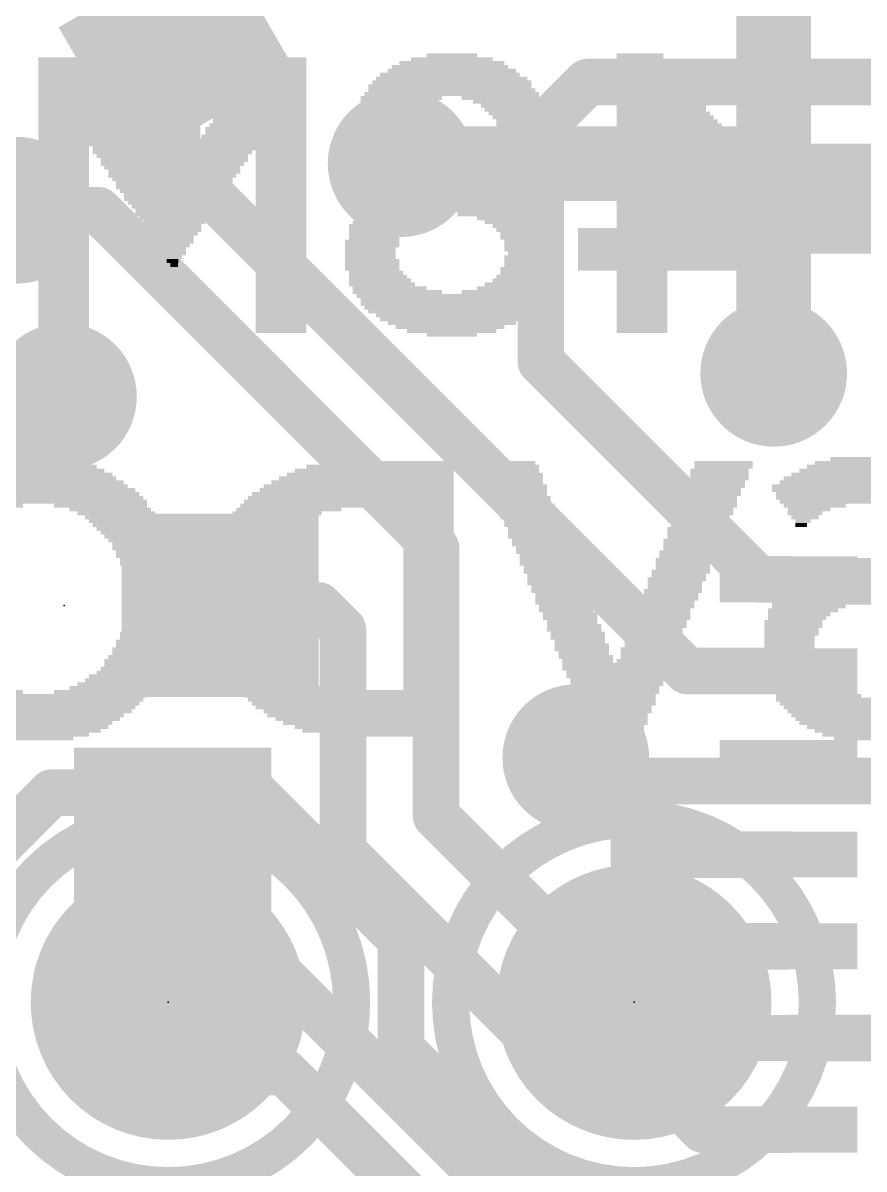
# Model space of a CAD drawing. Extents: x -25.4 to 25.4, y -25.4 to 25.5.
# Drawn here: x -7.65 to -3.06, y 9 to 15.25 of the extents above; entities that cross this region are included whole.
import ezdxf

# ---------------------------------------------------------------- set-up
doc = ezdxf.new("R2010")
doc.units = 0
for name, color, linetype in [('1', 12, 'CONTINUOUS'), ('16', 132, 'CONTINUOUS'), ('18', 110, 'CONTINUOUS'), ('20', 53, 'CONTINUOUS'), ('204', 40, 'CONTINUOUS'), ('22', 6, 'CONTINUOUS'), ('23', 53, 'CONTINUOUS'), ('24', 53, 'CONTINUOUS')]:
    doc.layers.add(name, color=color, linetype=linetype)

# ---------------------------------------------------------------- blocks, each defined once
blk = doc.blocks.new('RECT')
blk.add_solid([(-0.5, -0.5), (0.5, -0.5), (-0.5, 0.5), (0.5, 0.5)])
blk = doc.blocks.new('PIE')
at = {"const_width": 0.5}
blk.add_lwpolyline([(0, -0.25, 1), (0, 0.25, 1), (0, -0.25)], format="xyb", dxfattribs=at)
blk = doc.blocks.new('ROUNDV')
at = {"const_width": 0.5}
blk.add_lwpolyline([(0, -0.25, 1), (0, 0.25, 1), (0, -0.25)], format="xyb", dxfattribs=at)

msp = doc.modelspace()

# ---------------------------------------------------------------- linework, layer by layer
at = {"layer": '1'}
for points, const_width in [([(0, 20.32, 0.4142), (-20.32, 0)], 0.254), ([(-6.7465, 15.1032, 1), (-6.8735, 15.1032)], 0.127), ([(-4.572, 14.986, 1), (-4.572, 14.859)], 0.127), ([(-4.5271, 14.8776, 1), (-4.6169, 14.9674)], 0.127), ([(-4.7625, 14.6685, 1), (-4.8895, 14.6685)], 0.127), ([(-4.8709, 14.7134, 1), (-4.7811, 14.6236)], 0.127), ([(-6.7651, 14.5384, 1), (-6.8549, 14.4486)], 0.127), ([(-6.8735, 14.4935, 1), (-6.7465, 14.4935)], 0.127), ([(-3.2985, 14.351, 1), (-3.2985, 14.224)], 0.127), ([(-2.9396, 14.3324, 1), (-3.0294, 14.2426)], 0.127), ([(-7.6835, 14.2875, 1), (-7.6835, 14.1605)], 0.127), ([(-7.1941, 14.2689, 1), (-7.2839, 14.1791)], 0.127), ([(-7.239, 14.1605, 1), (-7.239, 14.2875)], 0.127), ([(-4.7811, 13.4434, 1), (-4.8709, 13.3536)], 0.127), ([(-4.8895, 13.3985, 1), (-4.7625, 13.3985)], 0.127), ([(-7.3846, 13.1631, 1), (-7.4744, 13.2529)], 0.127), ([(-5.334, 12.3825, 1), (-5.461, 12.3825)], 0.127), ([(-5.4424, 12.3376, 1), (-5.3526, 12.4274)], 0.127), ([(-3.639, 12.275, 1), (-3.639, 12.148)], 0.127), ([(-3.6839, 12.1666, 1), (-3.5941, 12.2564)], 0.127), ([(-3.475, 12.148, 1), (-3.475, 12.275)], 0.127), ([(-6.575, 12.133, 1), (-6.575, 12.006)], 0.127), ([(-5.9921, 12.1144, 1), (-6.0819, 12.0246)], 0.127), ([(-6.037, 12.006, 1), (-6.037, 12.133)], 0.127), ([(-5.842, 11.938, 1), (-5.969, 11.938)], 0.127), ([(-5.9504, 11.8931, 1), (-5.8606, 11.9829)], 0.127), ([(-4.028, 11.775, 1), (-4.028, 11.648)], 0.127), ([(-4.0729, 11.6666, 1), (-3.9831, 11.7564)], 0.127), ([(-3.475, 11.648, 1), (-3.475, 11.775)], 0.127), ([(-4.5906, 11.2844, 1), (-4.6804, 11.1946)], 0.127), ([(-4.445, 11.1125, 1), (-4.572, 11.1125)], 0.127), ([(-4.5534, 11.0676, 1), (-4.4636, 11.1574)], 0.127), ([(-4.4636, 11.0939, 1), (-4.5534, 11.0041)], 0.127), ([(-4.572, 11.049, 1), (-4.445, 11.049)], 0.127), ([(-5.3526, 10.9669, 1), (-5.4424, 10.8771)], 0.127), ([(-6.9646, 10.8644, 1), (-7.0544, 10.7746)], 0.127), ([(-7.0095, 10.883, 1), (-7.0095, 10.756)], 0.127), ([(-6.7641, 10.7746, 1), (-6.8539, 10.8644)], 0.127), ([(-6.809, 10.756, 1), (-6.809, 10.883)], 0.127), ([(-5.461, 10.922, 1), (-5.334, 10.922)], 0.127), ([(-6.8784, 10.8399, 1), (-6.7886, 10.7501)], 0.127), ([(-5.8606, 10.7764, 1), (-5.9504, 10.6866)], 0.127), ([(-4.171, 10.775, 1), (-4.171, 10.648)], 0.127), ([(-4.2159, 10.6666, 1), (-4.1261, 10.7564)], 0.127), ([(-3.475, 10.648, 1), (-3.475, 10.775)], 0.127), ([(-5.969, 10.7315, 1), (-5.842, 10.7315)], 0.127), ([(-4.687, 10.275, 1), (-4.687, 10.148)], 0.127), ([(-4.7319, 10.1666, 1), (-4.6421, 10.2564)], 0.127), ([(-3.475, 10.148, 1), (-3.475, 10.275)], 0.127), ([(-3.475, 9.775, 1), (-3.475, 9.648)], 0.127), ([(-4.826, 9.7155, 1), (-4.826, 9.5885)], 0.127), ([(-4.8709, 9.6071, 1), (-4.7811, 9.6969)], 0.127), ([(-4.3366, 9.6969, 1), (-4.4264, 9.6071)], 0.127), ([(-4.3815, 9.5885, 1), (-4.3815, 9.7155)], 0.127), ([(-3.941, 9.275, 1), (-3.941, 9.148)], 0.127), ([(-3.9859, 9.1666, 1), (-3.8961, 9.2564)], 0.127), ([(-3.475, 9.148, 1), (-3.475, 9.275)], 0.127)]:
    msp.add_lwpolyline(points, format="xyb", dxfattribs=dict(at, const_width=const_width))
at = {"layer": '1', "const_width": 0.254}
for points in [[(-6.81, 14.4935), (-6.81, 15.1032)], [(-4.826, 14.6685), (-4.572, 14.9225)], [(-4.572, 14.9225), (-2.032, 14.9225)], [(-4.826, 13.3985), (-4.826, 14.6685)], [(-4.028, 11.7115), (-6.81, 14.4935)], [(-2.9845, 14.2875), (-3.2985, 14.2875)], [(-2.25, 13.553), (-2.9845, 14.2875)], [(-7.239, 14.224), (-7.6835, 14.224)], [(-7.239, 14.224), (-5.3975, 12.3825)], [(-3.639, 12.2115), (-4.826, 13.3985)], [(-8.275, 12.3625), (-7.4295, 13.208)], [(-5.3975, 12.3825), (-5.3975, 10.922)], [(-3.475, 12.2115), (-3.639, 12.2115)], [(-6.037, 12.0695), (-6.575, 12.0695)], [(-5.9055, 11.938), (-6.037, 12.0695)], [(-5.9055, 11.938), (-5.9055, 10.7315)], [(-4.028, 11.7115), (-3.475, 11.7115)], [(-4.5085, 11.1125), (-4.6355, 11.2395)], [(-4.5085, 11.049), (-4.5085, 11.1125)], [(-4.171, 10.7115), (-4.5085, 11.049)], [(-5.3975, 10.922), (-4.687, 10.2115)], [(-7.0095, 10.8195), (-4.699, 8.509)], [(-7.0095, 10.8195), (-6.809, 10.8195)], [(-6.809, 10.8195), (-6.8335, 10.795)], [(-5.9055, 10.7315), (-4.826, 9.652)], [(-3.475, 10.7115), (-4.171, 10.7115)], [(-4.687, 10.2115), (-3.475, 10.2115)], [(-3.475, 9.7115), (-0.8215, 9.7115)], [(-4.826, 9.652), (-4.3815, 9.652)], [(-4.3815, 9.652), (-3.941, 9.2115)], [(-3.941, 9.2115), (-3.475, 9.2115)]]:
    msp.add_lwpolyline(points, dxfattribs=at)
at = {"layer": '16'}
for points, const_width in [([(0, 20.32, 0.4142), (-20.32, 0)], 0.254), ([(-5.588, 14.5796, 1), (-5.588, 14.3764)], 0.2032), ([(-3.4544, 14.478, 1), (-3.6576, 14.478)], 0.2032), ([(-3.556, 14.3764, 1), (-3.556, 14.5796)], 0.2032), ([(-3.6576, 14.478, 1), (-3.4544, 14.478)], 0.2032), ([(-7.62, 14.224, 1), (-7.747, 14.224)], 0.127), ([(-7.6386, 14.1156, 1), (-7.7284, 14.2054)], 0.127), ([(-7.747, 14.1605, 1), (-7.62, 14.1605)], 0.127), ([(-3.6576, 13.335, 1), (-3.4544, 13.335)], 0.2032), ([(-4.5906, 11.2844, 1), (-4.6804, 11.1946)], 0.127), ([(-4.5906, 11.2844, 1), (-4.6804, 11.1946)], 0.127), ([(-4.5085, 11.176, 1), (-4.5085, 11.049)], 0.127), ([(-4.5534, 11.0676, 1), (-4.4636, 11.1574)], 0.127), ([(-7.493, 11.1125, 1), (-7.493, 10.9855)], 0.127), ([(-7.4481, 11.0041, 1), (-7.5379, 11.0939)], 0.127), ([(-6.3441, 11.0939, 1), (-6.4339, 11.0041)], 0.127), ([(-6.389, 10.9855, 1), (-6.389, 11.1125)], 0.127), ([(-4.2545, 10.922, 1), (-4.3815, 10.922)], 0.127), ([(-4.3629, 10.8771, 1), (-4.2731, 10.9669)], 0.127), ([(-5.5245, 10.248, 1), (-5.6515, 10.248)], 0.127), ([(-5.6329, 10.2031, 1), (-5.5431, 10.2929)], 0.127), ([(-6.7945, 9.906, 1), (-6.9215, 9.906)], 0.127), ([(-4.3815, 9.906, 1), (-4.2545, 9.906)], 0.127), ([(-5.5431, 9.6969, 1), (-5.6329, 9.6071)], 0.127), ([(-5.6515, 9.652, 1), (-5.5245, 9.652)], 0.127), ([(-6.858, 9.5885, 1), (-6.858, 9.4615)], 0.127), ([(-6.1781, 9.5699, 1), (-6.2679, 9.4801)], 0.127), ([(-6.223, 9.4615, 1), (-6.223, 9.5885)], 0.127), ([(-6.9215, 9.525, 1), (-6.7945, 9.525)], 0.127)]:
    msp.add_lwpolyline(points, format="xyb", dxfattribs=dict(at, const_width=const_width))
for points, const_width in [([(-3.556, 14.478), (-3.556, 17.653)], 0.4064), ([(-5.588, 14.478), (-3.556, 14.478)], 0.4064), ([(-3.556, 13.335), (-3.556, 14.478)], 0.4064), ([(-7.6835, 14.224), (-7.6835, 14.1605)], 0.254), ([(-7.6835, 14.1605), (-8.763, 13.081)], 0.254), ([(-4.5085, 11.1125), (-4.6355, 11.2395)], 0.254), ([(-4.318, 10.922), (-4.6355, 11.2395)], 0.254), ([(0.0635, 11.1125), (-4.5085, 11.1125)], 0.254), ([(-7.493, 11.049), (-8.636, 9.906)], 0.254), ([(-7.493, 11.049), (-6.389, 11.049)], 0.254), ([(-6.389, 11.049), (-5.588, 10.248)], 0.254), ([(-4.318, 9.906), (-4.318, 10.922)], 0.254), ([(-5.588, 10.248), (-5.588, 9.652)], 0.254), ([(-6.858, 9.906), (-6.858, 9.525)], 0.254), ([(-5.588, 9.652), (-4.699, 8.763)], 0.254), ([(-6.858, 9.525), (-6.223, 9.525)], 0.254), ([(-6.223, 9.525), (-5.461, 8.763)], 0.254)]:
    msp.add_lwpolyline(points, dxfattribs=dict(at, const_width=const_width))
at = {"layer": '20', "const_width": 0.0254}
msp.add_lwpolyline([(-3.4925, 25.146, 14.4823), (3.4925, 25.146)], format="xyb", dxfattribs=at)
at = {"layer": '22', "const_width": 0.2032}
for points in [[(-6.858, 8.906, 1), (-6.858, 10.906, 1), (-6.858, 8.906)], [(-4.318, 8.906, 1), (-4.318, 10.906, 1), (-4.318, 8.906)]]:
    msp.add_lwpolyline(points, format="xyb", dxfattribs=at)
at = {"layer": '23'}
msp.add_point((-7.425, 12.0695), dxfattribs=at)
at = {"layer": '24'}
for p in [(-6.858, 9.906), (-4.318, 9.906)]:
    msp.add_point(p, dxfattribs=at)

# ---------------------------------------------------------------- block references
at = {"layer": '1'}
for p, xscale, rotation in [((-6.81, 15.1032), 0.85, 300), ((-6.575, 12.0695), 1.075, 180), ((-6.8335, 10.795), 1.075, 180)]:
    msp.add_blockref('RECT', p, dxfattribs=dict(at, xscale=xscale, rotation=rotation))
at = {"layer": '1', "xscale": 0.6, "yscale": 2.2, "rotation": 270}
msp.add_blockref('RECT', (-3.2985, 14.2875), dxfattribs=at)
at = {"layer": '1', "xscale": 0.75, "yscale": 0.25}
for p in [(-3.475, 12.2115), (-3.475, 11.7115), (-3.475, 11.2115), (-3.475, 10.7115), (-3.475, 10.2115), (-3.475, 9.7115), (-3.475, 9.2115)]:
    msp.add_blockref('RECT', p, dxfattribs=at)
at = {"layer": '16', "xscale": 1.5, "yscale": 1.5}
for p in [(-6.858, 9.906), (-4.318, 9.906)]:
    msp.add_blockref('PIE', p, dxfattribs=at)
at = {"layer": '18', "xscale": 0.8001, "yscale": 0.8001}
for p in [(-5.588, 14.478), (-5.588, 14.478), (-7.6835, 14.224), (-7.6835, 14.224), (-3.556, 13.335), (-3.556, 13.335), (-7.4295, 13.208), (-7.4295, 13.208), (-4.6355, 11.2395), (-4.6355, 11.2395)]:
    msp.add_blockref('ROUNDV', p, dxfattribs=at)
at = {"layer": '204', "yscale": 0.0212, "rotation": 180}
for p, xscale in [((-5.3116, 15.069), 0.2752), ((-4.2851, 15.069), 0.254), ((-7.4176, 15.0479), 0.2963), ((-7.407, 15.0267), 0.3175), ((-7.407, 15.0056), 0.3175), ((-6.2641, 15.0267), 0.3175), ((-6.2641, 15.0056), 0.3175), ((-6.2535, 15.0479), 0.2963), ((-5.3222, 15.0056), 0.635), ((-5.3116, 15.0267), 0.5715), ((-5.3116, 15.0479), 0.4445), ((-4.2851, 15.0479), 0.254), ((-4.2745, 15.0267), 0.2752), ((-4.2639, 15.0056), 0.2963), ((-7.3859, 14.9632), 0.3598), ((-7.3859, 14.9421), 0.3598), ((-7.3964, 14.9844), 0.3387), ((-6.2852, 14.9632), 0.3598), ((-6.2852, 14.9421), 0.3598), ((-6.2747, 14.9844), 0.3387), ((-5.3116, 14.9421), 0.8255), ((-5.3222, 14.9632), 0.762), ((-5.3116, 14.9844), 0.6985), ((-4.2533, 14.9844), 0.3175), ((-4.2427, 14.9632), 0.3387), ((-4.2321, 14.9421), 0.3598), ((-7.3753, 14.9209), 0.381), ((-7.3647, 14.8997), 0.4021), ((-7.3647, 14.8786), 0.4021), ((-6.3064, 14.8997), 0.4021), ((-6.3064, 14.8786), 0.4021), ((-6.2958, 14.9209), 0.381), ((-5.3222, 14.8997), 0.889), ((-5.3116, 14.8786), 0.9101), ((-5.3116, 14.9209), 0.8678), ((-4.2216, 14.8997), 0.381), ((-4.211, 14.8786), 0.4022), ((-4.2321, 14.9209), 0.3598), ((-7.3541, 14.8574), 0.4233), ((-7.3435, 14.8362), 0.4445), ((-7.3435, 14.8151), 0.4445), ((-6.3276, 14.8151), 0.4445), ((-6.317, 14.8574), 0.4233), ((-6.317, 14.8362), 0.4233), ((-5.5868, 14.8362), 0.4445), ((-5.6291, 14.8151), 0.3598), ((-5.3116, 14.8574), 0.9525), ((-5.047, 14.8362), 0.4233), ((-5.0047, 14.8151), 0.381), ((-4.2004, 14.8574), 0.4233), ((-4.1898, 14.8362), 0.4445), ((-4.1792, 14.8151), 0.4657), ((-7.3224, 14.7516), 0.4868), ((-7.3329, 14.7939), 0.4656), ((-7.3329, 14.7727), 0.4656), ((-6.3487, 14.7516), 0.4868), ((-6.3381, 14.7939), 0.4656), ((-6.3381, 14.7727), 0.4656), ((-5.6714, 14.7727), 0.3175), ((-5.682, 14.7516), 0.2963), ((-5.6397, 14.7939), 0.3387), ((-4.9835, 14.7939), 0.3387), ((-4.9624, 14.7727), 0.3387), ((-4.9518, 14.7516), 0.3175), ((-4.1581, 14.7516), 0.508), ((-4.1686, 14.7939), 0.4868), ((-4.1686, 14.7727), 0.4868), ((-7.3118, 14.7304), 0.508), ((-7.3118, 14.7092), 0.508), ((-7.3012, 14.6881), 0.5291), ((-6.3699, 14.6881), 0.5291), ((-6.3593, 14.7304), 0.508), ((-6.3593, 14.7092), 0.508), ((-5.682, 14.7304), 0.2963), ((-5.6926, 14.7092), 0.2752), ((-5.6926, 14.6881), 0.2752), ((-4.9412, 14.7304), 0.2963), ((-4.9306, 14.7092), 0.2752), ((-4.9306, 14.6881), 0.2752), ((-4.1475, 14.7304), 0.5291), ((-4.1369, 14.7092), 0.5503), ((-4.1263, 14.6881), 0.5715), ((-7.2906, 14.6669), 0.5503), ((-7.2906, 14.6457), 0.5503), ((-7.28, 14.6246), 0.5715), ((-6.3911, 14.6246), 0.5715), ((-6.3805, 14.6669), 0.5503), ((-6.3805, 14.6457), 0.5503), ((-5.6926, 14.6669), 0.2752), ((-5.7032, 14.6457), 0.254), ((-5.6926, 14.6246), 0.2752), ((-4.9306, 14.6669), 0.2752), ((-4.9306, 14.6457), 0.2752), ((-4.9306, 14.6246), 0.2752), ((-4.2745, 14.6246), 0.2752), ((-4.1157, 14.6669), 0.5926), ((-4.1157, 14.6457), 0.5926), ((-3.957, 14.6246), 0.3175), ((-7.4282, 14.5611), 0.2752), ((-7.2694, 14.6034), 0.5926), ((-7.2694, 14.5822), 0.5926), ((-7.1107, 14.5611), 0.3175), ((-6.4122, 14.5611), 0.6138), ((-6.4016, 14.6034), 0.5926), ((-6.4016, 14.5822), 0.5926), ((-5.6926, 14.6034), 0.2752), ((-5.6926, 14.5822), 0.2752), ((-5.6926, 14.5611), 0.2752), ((-4.9412, 14.5611), 0.2963), ((-4.9306, 14.6034), 0.2752), ((-4.9306, 14.5822), 0.2752), ((-4.2745, 14.6034), 0.2752), ((-4.2745, 14.5822), 0.2752), ((-4.2745, 14.5611), 0.2752), ((-3.9358, 14.6034), 0.3175), ((-3.9147, 14.5822), 0.3175), ((-3.8935, 14.5611), 0.3175), ((-7.4282, 14.5399), 0.2752), ((-7.4282, 14.5187), 0.2752), ((-7.4282, 14.4976), 0.2752), ((-7.1001, 14.5399), 0.3387), ((-7.0895, 14.5187), 0.3175), ((-7.0684, 14.4976), 0.3175), ((-6.5921, 14.4976), 0.3387), ((-6.5816, 14.5187), 0.3175), ((-6.5604, 14.5399), 0.3175), ((-6.2429, 14.5399), 0.2752), ((-6.2429, 14.5187), 0.2752), ((-6.2429, 14.4976), 0.2752), ((-5.682, 14.5399), 0.2963), ((-5.6503, 14.4976), 0.3175), ((-5.6608, 14.5187), 0.2963), ((-4.973, 14.4976), 0.3175), ((-4.9624, 14.5187), 0.2963), ((-4.9518, 14.5399), 0.2752), ((-4.2745, 14.5399), 0.2752), ((-4.2745, 14.5187), 0.2752), ((-4.2745, 14.4976), 0.2752), ((-3.8723, 14.5399), 0.3175), ((-3.8617, 14.5187), 0.3387), ((-3.8512, 14.4976), 0.3175), ((-7.4282, 14.4764), 0.2752), ((-7.4282, 14.4552), 0.2752), ((-7.4282, 14.4341), 0.2752), ((-7.0684, 14.4764), 0.3175), ((-7.0472, 14.4552), 0.3175), ((-7.026, 14.4341), 0.3175), ((-6.6345, 14.4341), 0.3387), ((-6.6239, 14.4552), 0.3175), ((-6.6027, 14.4764), 0.3175), ((-6.2429, 14.4764), 0.2752), ((-6.2429, 14.4552), 0.2752), ((-6.2429, 14.4341), 0.2752), ((-5.6291, 14.4764), 0.3175), ((-5.6079, 14.4552), 0.3598), ((-5.3116, 14.4341), 0.9101), ((-5.0259, 14.4552), 0.3387), ((-4.9941, 14.4764), 0.3175), ((-4.2745, 14.4764), 0.2752), ((-4.2745, 14.4552), 0.2752), ((-4.2745, 14.4341), 0.2752), ((-3.83, 14.4764), 0.3175), ((-3.8088, 14.4552), 0.3175), ((-3.7877, 14.4341), 0.3175), ((-7.4282, 14.4129), 0.2752), ((-7.4282, 14.3917), 0.2752), ((-7.4282, 14.3706), 0.2752), ((-7.026, 14.4129), 0.3175), ((-7.0049, 14.3917), 0.3175), ((-6.825, 14.3706), 0.635), ((-6.6662, 14.3917), 0.3175), ((-6.645, 14.4129), 0.3175), ((-6.2429, 14.4129), 0.2752), ((-6.2429, 14.3917), 0.2752), ((-6.2429, 14.3706), 0.2752), ((-5.3116, 14.4129), 0.8678), ((-5.3116, 14.3917), 0.8255), ((-5.3222, 14.3706), 0.762), ((-4.2745, 14.4129), 0.2752), ((-4.2745, 14.3917), 0.2752), ((-4.2745, 14.3706), 0.2752), ((-3.7665, 14.4129), 0.3175), ((-3.7559, 14.3917), 0.3387), ((-3.7453, 14.3706), 0.3175), ((-7.4282, 14.3494), 0.2752), ((-7.4282, 14.3282), 0.2752), ((-7.4282, 14.3071), 0.2752), ((-6.8355, 14.3494), 0.6138), ((-6.8355, 14.3282), 0.5715), ((-6.825, 14.3071), 0.5503), ((-6.2429, 14.3494), 0.2752), ((-6.2429, 14.3282), 0.2752), ((-6.2429, 14.3071), 0.2752), ((-5.3116, 14.3071), 0.7831), ((-5.3116, 14.3494), 0.6985), ((-5.3116, 14.3282), 0.6985), ((-4.2745, 14.3494), 0.2752), ((-4.2745, 14.3282), 0.2752), ((-4.2745, 14.3071), 0.2752), ((-3.7242, 14.3494), 0.3175), ((-3.703, 14.3282), 0.3175), ((-3.6818, 14.3071), 0.3175), ((-7.4282, 14.2859), 0.2752), ((-7.4282, 14.2647), 0.2752), ((-7.4282, 14.2436), 0.2752), ((-6.8355, 14.2859), 0.5291), ((-6.8355, 14.2647), 0.4868), ((-6.825, 14.2436), 0.4656), ((-6.2429, 14.2859), 0.2752), ((-6.2429, 14.2647), 0.2752), ((-6.2429, 14.2436), 0.2752), ((-5.3116, 14.2436), 0.9525), ((-5.3116, 14.2647), 0.9101), ((-5.3116, 14.2859), 0.8255), ((-4.2745, 14.2859), 0.2752), ((-4.2745, 14.2647), 0.2752), ((-4.2745, 14.2436), 0.2752), ((-3.6501, 14.2647), 0.3387), ((-3.6607, 14.2859), 0.3175), ((-3.6289, 14.2436), 0.3387), ((-7.4282, 14.2224), 0.2752), ((-7.4282, 14.2012), 0.2752), ((-7.4282, 14.1801), 0.2752), ((-6.825, 14.2224), 0.4233), ((-6.8355, 14.2012), 0.4022), ((-6.825, 14.1801), 0.381), ((-6.2429, 14.2224), 0.2752), ((-6.2429, 14.2012), 0.2752), ((-6.2429, 14.1801), 0.2752), ((-5.6397, 14.1801), 0.381), ((-5.5973, 14.2012), 0.4656), ((-5.3116, 14.2224), 0.9948), ((-5.0364, 14.2012), 0.4868), ((-4.9835, 14.1801), 0.381), ((-4.2745, 14.2224), 0.2752), ((-4.2745, 14.2012), 0.2752), ((-4.2745, 14.1801), 0.2752), ((-3.6183, 14.2224), 0.3175), ((-3.5972, 14.2012), 0.3175), ((-3.576, 14.1801), 0.3175), ((-7.4282, 14.1589), 0.2752), ((-7.4282, 14.1378), 0.2752), ((-7.4282, 14.1166), 0.2752), ((-6.825, 14.1589), 0.3387), ((-6.8355, 14.1378), 0.3175), ((-6.825, 14.1166), 0.2963), ((-6.2429, 14.1589), 0.2752), ((-6.2429, 14.1378), 0.2752), ((-6.2429, 14.1166), 0.2752), ((-5.7138, 14.1166), 0.3175), ((-5.7032, 14.1378), 0.3387), ((-5.6714, 14.1589), 0.3598), ((-4.9518, 14.1589), 0.3598), ((-4.9306, 14.1378), 0.3175), ((-4.9095, 14.1166), 0.3175), ((-3.9887, 14.1166), 1.2699), ((-4.2745, 14.1589), 0.2752), ((-4.2745, 14.1378), 0.2752), ((-3.5548, 14.1589), 0.3175), ((-3.5443, 14.1378), 0.3387), ((-7.4282, 14.0954), 0.2752), ((-7.4282, 14.0743), 0.2752), ((-7.4282, 14.0531), 0.2752), ((-6.825, 14.0954), 0.254), ((-6.8355, 14.0743), 0.2328), ((-6.825, 14.0531), 0.2117), ((-6.2429, 14.0954), 0.2752), ((-6.2429, 14.0743), 0.2752), ((-6.2429, 14.0531), 0.2752), ((-5.7455, 14.0531), 0.2963), ((-5.7243, 14.0954), 0.2963), ((-5.7349, 14.0743), 0.2752), ((-4.8989, 14.0954), 0.2963), ((-4.8989, 14.0743), 0.2963), ((-4.8883, 14.0531), 0.2752), ((-3.9887, 14.0954), 1.2699), ((-3.9887, 14.0743), 1.2699), ((-3.9887, 14.0531), 1.2699), ((-7.4282, 14.0319), 0.2752), ((-7.4282, 14.0108), 0.2752), ((-7.4282, 13.9896), 0.2752), ((-6.825, 14.0319), 0.1693), ((-6.8355, 14.0108), 0.1482), ((-6.825, 13.9896), 0.127), ((-6.2429, 14.0319), 0.2752), ((-6.2429, 14.0108), 0.2752), ((-6.2429, 13.9896), 0.2752), ((-5.7455, 14.0319), 0.2963), ((-5.7561, 14.0108), 0.2752), ((-5.7561, 13.9896), 0.2752), ((-4.8777, 14.0319), 0.2963), ((-4.8777, 14.0108), 0.2963), ((-4.8671, 13.9896), 0.2752), ((-3.9887, 14.0319), 1.2699), ((-3.9887, 14.0108), 1.2699), ((-3.9993, 13.9896), 1.2488), ((-7.4282, 13.9684), 0.2752), ((-7.4282, 13.9473), 0.2752), ((-7.4282, 13.9261), 0.2752), ((-6.825, 13.9684), 0.0847), ((-6.8355, 13.9473), 0.0635), ((-6.825, 13.9261), 0.0423), ((-6.2429, 13.9684), 0.2752), ((-6.2429, 13.9473), 0.2752), ((-6.2429, 13.9261), 0.2752), ((-5.7561, 13.9684), 0.2752), ((-5.7455, 13.9473), 0.2963), ((-5.7455, 13.9261), 0.2963), ((-4.8777, 13.9684), 0.2963), ((-4.8777, 13.9473), 0.2963), ((-4.8777, 13.9261), 0.2963), ((-3.9993, 13.9684), 1.2488), ((-3.9993, 13.9473), 1.2488), ((-3.9993, 13.9261), 1.2488), ((-7.4282, 13.9049), 0.2752), ((-7.4282, 13.8838), 0.2752), ((-7.4282, 13.8626), 0.2752), ((-6.2429, 13.9049), 0.2752), ((-6.2429, 13.8838), 0.2752), ((-6.2429, 13.8626), 0.2752), ((-5.7455, 13.9049), 0.2963), ((-5.7138, 13.8626), 0.3175), ((-5.7243, 13.8838), 0.2963), ((-4.9095, 13.8626), 0.3175), ((-4.8989, 13.9049), 0.2963), ((-4.8989, 13.8838), 0.2963), ((-4.0099, 13.9049), 1.2276), ((-4.2745, 13.8838), 0.2752), ((-4.2745, 13.8626), 0.2752), ((-7.4282, 13.8414), 0.2752), ((-7.4282, 13.8203), 0.2752), ((-7.4282, 13.7991), 0.2752), ((-6.2429, 13.8414), 0.2752), ((-6.2429, 13.8203), 0.2752), ((-6.2429, 13.7991), 0.2752), ((-5.7032, 13.8414), 0.3387), ((-5.6926, 13.8203), 0.3598), ((-5.6503, 13.7991), 0.4021), ((-4.9729, 13.7991), 0.4022), ((-4.9518, 13.8203), 0.3598), ((-4.92, 13.8414), 0.3387), ((-4.2745, 13.8414), 0.2752), ((-4.2745, 13.8203), 0.2752), ((-4.2745, 13.7991), 0.2752), ((-7.4282, 13.7779), 0.2752), ((-7.4282, 13.7568), 0.2752), ((-6.2429, 13.7779), 0.2752), ((-6.2429, 13.7568), 0.2752), ((-5.6079, 13.7779), 0.4868), ((-5.3116, 13.7568), 1.0371), ((-5.0259, 13.7779), 0.4656), ((-4.2745, 13.7779), 0.2752), ((-4.2745, 13.7568), 0.2752), ((-7.4282, 13.7356), 0.2752), ((-7.4282, 13.7144), 0.2752), ((-7.4282, 13.6933), 0.2752), ((-6.2429, 13.7356), 0.2752), ((-6.2429, 13.7144), 0.2752), ((-6.2429, 13.6933), 0.2752), ((-5.3116, 13.7356), 0.9948), ((-5.3222, 13.7144), 0.9736), ((-5.3222, 13.6933), 0.9313), ((-4.2745, 13.7356), 0.2752), ((-4.2745, 13.7144), 0.2752), ((-4.2745, 13.6933), 0.2752), ((-7.4282, 13.6721), 0.2752), ((-7.4282, 13.6509), 0.2752), ((-7.4282, 13.6298), 0.2752), ((-6.2429, 13.6721), 0.2752), ((-6.2429, 13.6509), 0.2752), ((-6.2429, 13.6298), 0.2752), ((-5.3222, 13.6721), 0.889), ((-5.3116, 13.6509), 0.8255), ((-5.3222, 13.6298), 0.762), ((-4.2745, 13.6721), 0.2752), ((-4.2745, 13.6509), 0.2752), ((-4.2745, 13.6298), 0.2752), ((-7.4282, 13.6086), 0.2752), ((-7.4282, 13.5874), 0.2752), ((-7.4282, 13.5663), 0.2752), ((-6.2429, 13.6086), 0.2752), ((-6.2429, 13.5874), 0.2752), ((-6.2429, 13.5663), 0.2752), ((-5.3116, 13.6086), 0.6985), ((-5.3222, 13.5874), 0.5926), ((-5.3116, 13.5663), 0.4868), ((-4.2745, 13.6086), 0.2752), ((-4.2745, 13.5874), 0.2752), ((-4.2745, 13.5663), 0.2752), ((-5.3116, 13.5451), 0.2752), ((-7.5658, 12.8678), 0.3387), ((-3.0998, 12.8678), 0.2963), ((-7.5658, 12.8043), 0.7196), ((-7.5658, 12.8255), 0.635), ((-7.5658, 12.8466), 0.508), ((-5.7349, 12.8043), 0.8678), ((-5.7032, 12.8255), 0.8043), ((-5.6503, 12.8466), 0.6985), ((-4.9941, 12.8255), 0.3175), ((-4.9941, 12.8043), 0.3175), ((-5.0047, 12.8466), 0.2963), ((-3.8512, 12.8043), 0.3175), ((-3.83, 12.8466), 0.3175), ((-3.83, 12.8255), 0.3175), ((-3.0998, 12.8043), 0.635), ((-3.0998, 12.8255), 0.5503), ((-3.1104, 12.8466), 0.4445), ((-7.5764, 12.7408), 0.9525), ((-7.5763, 12.762), 0.8678), ((-7.5658, 12.7831), 0.8043), ((-5.7984, 12.7408), 0.9948), ((-5.7773, 12.762), 0.9525), ((-5.7561, 12.7831), 0.9101), ((-4.973, 12.7831), 0.3175), ((-4.973, 12.762), 0.3175), ((-4.9624, 12.7408), 0.2963), ((-3.8723, 12.7408), 0.3175), ((-3.8512, 12.7831), 0.3175), ((-3.8512, 12.762), 0.3175), ((-3.1104, 12.7408), 0.8255), ((-3.1104, 12.762), 0.7831), ((-3.1104, 12.7831), 0.6985), ((-7.5658, 12.6773), 1.1006), ((-7.5658, 12.6985), 1.0583), ((-7.5763, 12.7196), 0.9948), ((-5.8513, 12.6773), 1.1006), ((-5.8302, 12.6985), 1.0583), ((-5.8196, 12.7196), 1.0371), ((-4.9518, 12.7196), 0.3175), ((-4.9412, 12.6985), 0.2963), ((-4.9412, 12.6773), 0.2963), ((-3.8935, 12.6985), 0.3175), ((-3.8935, 12.6773), 0.3175), ((-3.8723, 12.7196), 0.3175), ((-3.1209, 12.7196), 0.889), ((-3.1104, 12.6985), 0.9101), ((-3.0892, 12.6773), 0.9101), ((-7.5658, 12.635), 1.1853), ((-7.5658, 12.6561), 1.143), ((-7.8938, 12.6138), 0.4868), ((-7.2271, 12.6138), 0.508), ((-5.8831, 12.6138), 1.1641), ((-5.8725, 12.635), 1.143), ((-5.8619, 12.6561), 1.1218), ((-4.9306, 12.6561), 0.3175), ((-4.9095, 12.6138), 0.3175), ((-4.92, 12.635), 0.2963), ((-3.9147, 12.635), 0.3175), ((-3.9147, 12.6138), 0.3175), ((-3.9041, 12.6561), 0.2963), ((-3.0786, 12.6561), 0.9313), ((-3.068, 12.635), 0.9101), ((-3.3326, 12.6138), 0.3387), ((-7.1742, 12.5926), 0.4445), ((-7.1424, 12.5715), 0.4233), ((-7.1107, 12.5503), 0.4022), ((-6.2641, 12.5715), 0.4868), ((-6.2852, 12.5503), 0.4445), ((-6.2006, 12.5926), 0.5715), ((-5.4386, 12.5926), 0.2752), ((-5.4386, 12.5715), 0.2752), ((-5.4386, 12.5503), 0.2752), ((-4.8989, 12.5926), 0.2963), ((-4.8989, 12.5715), 0.2963), ((-4.8883, 12.5503), 0.3175), ((-3.9358, 12.5926), 0.3175), ((-3.9358, 12.5715), 0.3175), ((-3.9464, 12.5503), 0.2963), ((-3.3855, 12.5715), 0.1905), ((-3.3643, 12.5926), 0.2328), ((-3.3855, 12.5503), 0.1482), ((-7.1001, 12.5291), 0.381), ((-7.0789, 12.508), 0.381), ((-7.0684, 12.4868), 0.3598), ((-6.3487, 12.508), 0.4022), ((-6.3593, 12.4868), 0.381), ((-6.3276, 12.5291), 0.4022), ((-5.4386, 12.5291), 0.2752), ((-5.4386, 12.508), 0.2752), ((-5.4386, 12.4868), 0.2752), ((-4.8777, 12.5291), 0.2963), ((-4.8671, 12.508), 0.3175), ((-4.8565, 12.4868), 0.2963), ((-3.9782, 12.4868), 0.3175), ((-3.957, 12.5291), 0.3175), ((-3.957, 12.508), 0.3175), ((-3.3961, 12.5291), 0.0847), ((-3.4067, 12.508), 0.0635), ((-7.0472, 12.4657), 0.3598), ((-7.0366, 12.4445), 0.3387), ((-6.3911, 12.4657), 0.3598), ((-6.4016, 12.4445), 0.3387), ((-5.4386, 12.4657), 0.2752), ((-5.4386, 12.4445), 0.2752), ((-4.846, 12.4445), 0.3175), ((-4.8565, 12.4657), 0.2963), ((-3.9782, 12.4657), 0.3175), ((-3.9887, 12.4445), 0.2963), ((-7.0155, 12.4233), 0.3387), ((-7.0049, 12.4022), 0.3175), ((-6.9943, 12.381), 0.3387), ((-6.444, 12.381), 0.3387), ((-6.4228, 12.4233), 0.3387), ((-6.4228, 12.4022), 0.3387), ((-5.4386, 12.4233), 0.2752), ((-5.4386, 12.4022), 0.2752), ((-5.4386, 12.381), 0.2752), ((-4.8354, 12.4233), 0.2963), ((-4.8248, 12.4022), 0.3175), ((-4.8142, 12.381), 0.2963), ((-3.9993, 12.4233), 0.3175), ((-4.0099, 12.4022), 0.2963), ((-4.0099, 12.381), 0.2963), ((-6.9837, 12.3598), 0.3175), ((-6.9837, 12.3387), 0.3175), ((-6.9625, 12.3175), 0.3175), ((-6.4757, 12.3175), 0.3175), ((-6.4546, 12.3598), 0.3175), ((-6.4546, 12.3387), 0.3175), ((-5.4386, 12.3598), 0.2752), ((-5.4386, 12.3387), 0.2752), ((-5.4386, 12.3175), 0.2752), ((-4.8142, 12.3598), 0.2963), ((-4.793, 12.3387), 0.2963), ((-4.793, 12.3175), 0.2963), ((-4.0417, 12.3175), 0.3175), ((-4.0205, 12.3598), 0.3175), ((-4.0311, 12.3387), 0.2963), ((-3.0892, 12.3175), 0.1482), ((-6.9625, 12.2963), 0.3175), ((-6.952, 12.2752), 0.2963), ((-6.952, 12.254), 0.2963), ((-6.4757, 12.2963), 0.3175), ((-6.4863, 12.2752), 0.2963), ((-6.4863, 12.254), 0.2963), ((-5.4386, 12.2963), 0.2752), ((-5.4386, 12.2752), 0.2752), ((-5.4386, 12.254), 0.2752), ((-4.793, 12.2963), 0.2963), ((-4.7719, 12.2752), 0.2963), ((-4.7719, 12.254), 0.2963), ((-4.0628, 12.254), 0.3175), ((-4.0522, 12.2963), 0.2963), ((-4.0522, 12.2752), 0.2963), ((-3.1104, 12.254), 0.5715), ((-3.0998, 12.2752), 0.4657), ((-3.0998, 12.2963), 0.381), ((-6.952, 12.2328), 0.2963), ((-6.9414, 12.2117), 0.3175), ((-6.9308, 12.1905), 0.2963), ((-6.4969, 12.2117), 0.3175), ((-6.5075, 12.1905), 0.2963), ((-6.4863, 12.2328), 0.2963), ((-5.4386, 12.2328), 0.2752), ((-5.4386, 12.2117), 0.2752), ((-5.4386, 12.1905), 0.2752), ((-4.7507, 12.2328), 0.2963), ((-4.7507, 12.2117), 0.2963), ((-4.7507, 12.1905), 0.2963), ((-4.084, 12.2117), 0.3175), ((-4.0946, 12.1905), 0.2963), ((-4.0734, 12.2328), 0.2963), ((-2.9728, 12.1905), 1.016), ((-3.1104, 12.2117), 0.6985), ((-3.1104, 12.2328), 0.6138), ((-6.9308, 12.1693), 0.2963), ((-6.9308, 12.1482), 0.2963), ((-6.9308, 12.127), 0.2963), ((-6.5075, 12.1693), 0.2963), ((-6.5075, 12.1482), 0.2963), ((-6.5075, 12.127), 0.2963), ((-5.4386, 12.1693), 0.2752), ((-5.4386, 12.1482), 0.2752), ((-5.4386, 12.127), 0.2752), ((-4.7295, 12.1693), 0.2963), ((-4.7295, 12.1482), 0.2963), ((-4.7084, 12.127), 0.2963), ((-4.1052, 12.1482), 0.3175), ((-4.1157, 12.127), 0.2963), ((-4.0946, 12.1693), 0.2963), ((-2.9834, 12.127), 1.0795), ((-2.9939, 12.1482), 1.0583), ((-2.9834, 12.1693), 1.0371), ((-6.9308, 12.1058), 0.2963), ((-6.9308, 12.0847), 0.2963), ((-6.9308, 12.0635), 0.2963), ((-6.5075, 12.1058), 0.2963), ((-6.5075, 12.0847), 0.2963), ((-6.5075, 12.0635), 0.2963), ((-5.4386, 12.1058), 0.2752), ((-5.4386, 12.0847), 0.2752), ((-5.4386, 12.0635), 0.2752), ((-4.7084, 12.1058), 0.2963), ((-4.7084, 12.0847), 0.2963), ((-4.6872, 12.0635), 0.2963), ((-4.1263, 12.1058), 0.3175), ((-4.1369, 12.0847), 0.2963), ((-4.1369, 12.0635), 0.2963), ((-3.0045, 12.0847), 1.1218), ((-3.3643, 12.0635), 0.4021), ((-2.9939, 12.1058), 1.1006), ((-6.9414, 12), 0.3175), ((-6.9308, 12.0423), 0.2963), ((-6.9308, 12.0212), 0.2963), ((-6.5075, 12.0423), 0.2963), ((-6.5075, 12.0212), 0.2963), ((-6.4969, 12), 0.3175), ((-5.4386, 12.0423), 0.2752), ((-5.4386, 12.0212), 0.2752), ((-5.4386, 12), 0.2752), ((-4.6872, 12.0423), 0.2963), ((-4.666, 12.0212), 0.2963), ((-4.666, 12), 0.2963), ((-4.1687, 12), 0.3175), ((-4.1581, 12.0423), 0.2963), ((-4.1581, 12.0212), 0.2963), ((-3.4173, 12.0212), 0.3387), ((-3.3961, 12.0423), 0.381), ((-3.4278, 12), 0.3175), ((-6.952, 11.9788), 0.2963), ((-6.952, 11.9577), 0.2963), ((-6.952, 11.9365), 0.2963), ((-6.4863, 11.9788), 0.2963), ((-6.4863, 11.9577), 0.2963), ((-6.4863, 11.9365), 0.2963), ((-5.4386, 11.9788), 0.2752), ((-5.4386, 11.9577), 0.2752), ((-5.4386, 11.9365), 0.2752), ((-4.6555, 11.9788), 0.2752), ((-4.6449, 11.9577), 0.2963), ((-4.6449, 11.9365), 0.2963), ((-4.2004, 11.9365), 0.2963), ((-4.1792, 11.9788), 0.2963), ((-4.1792, 11.9577), 0.2963), ((-3.4596, 11.9365), 0.2963), ((-3.449, 11.9788), 0.3175), ((-3.449, 11.9577), 0.3175), ((-6.9837, 11.873), 0.3175), ((-6.9625, 11.9153), 0.3175), ((-6.9625, 11.8942), 0.3175), ((-6.4757, 11.9153), 0.3175), ((-6.4757, 11.8942), 0.3175), ((-6.4546, 11.873), 0.3175), ((-5.4386, 11.9153), 0.2752), ((-5.4386, 11.8942), 0.2752), ((-5.4386, 11.873), 0.2752), ((-4.6237, 11.9153), 0.2963), ((-4.6237, 11.8942), 0.2963), ((-4.6131, 11.873), 0.2752), ((-4.2216, 11.873), 0.2963), ((-4.2004, 11.9153), 0.2963), ((-4.2004, 11.8942), 0.2963), ((-3.4596, 11.9153), 0.2963), ((-3.4702, 11.8942), 0.2752), ((-3.4702, 11.873), 0.2752), ((-7.0049, 11.8095), 0.3175), ((-6.9943, 11.8307), 0.3387), ((-6.9837, 11.8518), 0.3175), ((-6.4546, 11.8518), 0.3175), ((-6.444, 11.8307), 0.3387), ((-6.4334, 11.8095), 0.3175), ((-5.4386, 11.8518), 0.2752), ((-5.4386, 11.8307), 0.2752), ((-5.4386, 11.8095), 0.2752), ((-4.6025, 11.8518), 0.2963), ((-4.6025, 11.8307), 0.2963), ((-4.592, 11.8095), 0.2752), ((-4.2427, 11.8307), 0.2963), ((-4.2427, 11.8095), 0.2963), ((-4.2216, 11.8518), 0.2963), ((-3.4702, 11.8518), 0.2752), ((-3.4702, 11.8307), 0.2752), ((-3.4702, 11.8095), 0.2752), ((-7.026, 11.7672), 0.3598), ((-7.0366, 11.746), 0.3387), ((-7.0155, 11.7883), 0.3387), ((-6.4228, 11.7883), 0.3387), ((-6.3911, 11.746), 0.3598), ((-6.4016, 11.7672), 0.3387), ((-5.4386, 11.7883), 0.2752), ((-5.4386, 11.7672), 0.2752), ((-5.4386, 11.746), 0.2752), ((-4.5814, 11.7883), 0.2963), ((-4.5708, 11.7672), 0.2752), ((-4.4121, 11.746), 0.5926), ((-4.2639, 11.7672), 0.2963), ((-4.2427, 11.7883), 0.2963), ((-3.4702, 11.7883), 0.2752), ((-3.4702, 11.7672), 0.2752), ((-3.4596, 11.746), 0.2963), ((-7.0895, 11.6825), 0.4022), ((-7.0684, 11.7037), 0.3598), ((-7.0472, 11.7248), 0.3598), ((-6.3699, 11.7248), 0.3598), ((-6.3593, 11.7037), 0.381), ((-6.3276, 11.6825), 0.4022), ((-5.4386, 11.7248), 0.2752), ((-5.4386, 11.7037), 0.2752), ((-5.4386, 11.6825), 0.2752), ((-4.4226, 11.7248), 0.5715), ((-4.4121, 11.7037), 0.5503), ((-4.4226, 11.6825), 0.5291), ((-3.4596, 11.7248), 0.2963), ((-3.449, 11.7037), 0.3175), ((-3.4384, 11.6825), 0.2963), ((-7.1636, 11.619), 0.4657), ((-7.1424, 11.6402), 0.4233), ((-7.1107, 11.6614), 0.4022), ((-6.2747, 11.6402), 0.4656), ((-6.2958, 11.6614), 0.4233), ((-6.2217, 11.619), 0.5291), ((-5.4386, 11.6614), 0.2752), ((-5.4386, 11.6402), 0.2752), ((-5.4386, 11.619), 0.2752), ((-4.4121, 11.6614), 0.508), ((-4.4121, 11.6402), 0.508), ((-4.4226, 11.619), 0.4868), ((-3.4173, 11.6402), 0.3387), ((-3.4278, 11.6614), 0.3175), ((-3.3961, 11.619), 0.3387), ((-7.5658, 11.5767), 1.1853), ((-7.9044, 11.5979), 0.508), ((-7.5658, 11.5555), 1.143), ((-7.2165, 11.5979), 0.5291), ((-5.8831, 11.5979), 1.1641), ((-5.8725, 11.5767), 1.143), ((-5.8619, 11.5555), 1.1218), ((-4.4121, 11.5979), 0.4657), ((-4.4226, 11.5767), 0.4445), ((-4.4121, 11.5555), 0.4233), ((-3.3749, 11.5979), 0.381), ((-3.3114, 11.5767), 0.4656), ((-3.0574, 11.5555), 0.9736), ((-7.5658, 11.5344), 1.1006), ((-7.5552, 11.5132), 1.0371), ((-7.5552, 11.492), 0.9948), ((-5.8513, 11.5344), 1.1006), ((-5.8407, 11.5132), 1.0795), ((-5.8196, 11.492), 1.0371), ((-4.4121, 11.5344), 0.4233), ((-4.4121, 11.5132), 0.381), ((-4.4121, 11.492), 0.381), ((-3.0574, 11.5344), 0.9313), ((-3.0574, 11.5132), 0.889), ((-3.0574, 11.492), 0.8466), ((-7.5658, 11.4709), 0.9313), ((-7.5658, 11.4497), 0.889), ((-7.5658, 11.4285), 0.8043), ((-5.809, 11.4709), 1.016), ((-5.7878, 11.4497), 0.9736), ((-5.7667, 11.4285), 0.9313), ((-4.4226, 11.4709), 0.3598), ((-4.4121, 11.4497), 0.3387), ((-4.4121, 11.4285), 0.3387), ((-3.0574, 11.4709), 0.8043), ((-3.0574, 11.4497), 0.762), ((-3.0574, 11.4285), 0.7196), ((-7.5552, 11.4074), 0.7408), ((-7.5552, 11.3862), 0.6561), ((-7.5552, 11.365), 0.5291), ((-5.7349, 11.4074), 0.8678), ((-5.7138, 11.3862), 0.8255), ((-5.6608, 11.365), 0.7196), ((-4.4121, 11.4074), 0.2963), ((-4.4121, 11.3862), 0.2963), ((-4.4226, 11.365), 0.2752), ((-3.0469, 11.4074), 0.6561), ((-3.0469, 11.3862), 0.5715), ((-3.0469, 11.365), 0.4868), ((-7.5658, 11.3439), 0.381), ((-4.4121, 11.3439), 0.254), ((-3.0574, 11.3439), 0.3387)]:
    msp.add_blockref('RECT', p, dxfattribs=dict(at, xscale=xscale))

doc.saveas('drawing.dxf')
